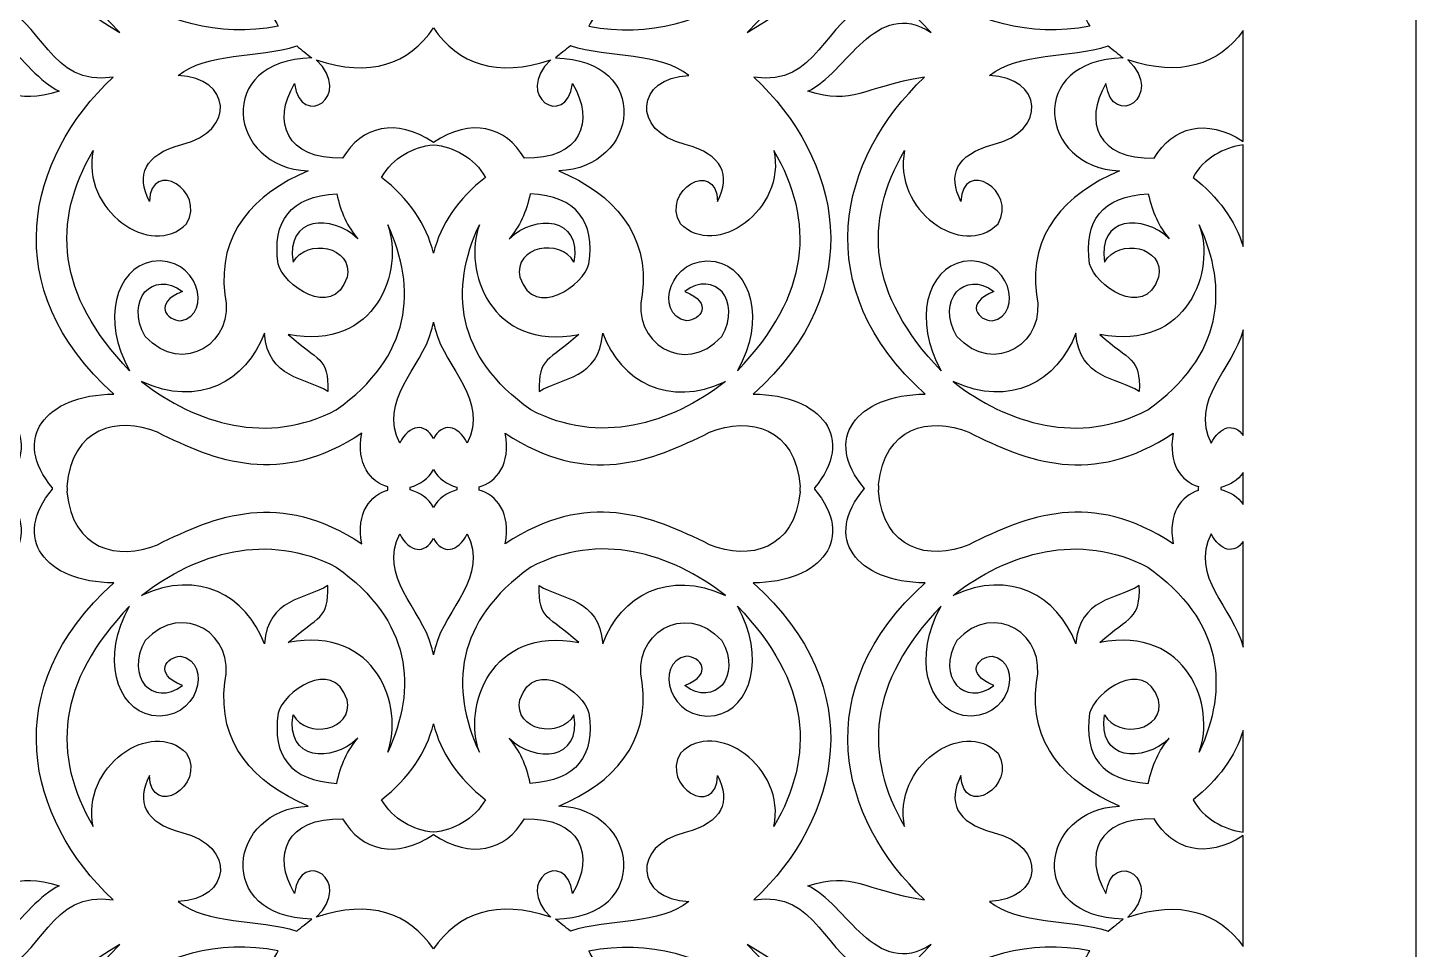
# Model space of a CAD drawing. Header units: millimetres. Extents: x -471 to 529, y -470 to 530.
# Drawn here: x 29.7 to 529.2, y 10.9 to 342.4 of the extents above; entities that cross this region are included whole.
import ezdxf

# ---------------------------------------------------------------- set-up
doc = ezdxf.new("R2010")
doc.units = ezdxf.units.MM
doc.layers.add('Plan 1', color=7, linetype='Continuous')

msp = doc.modelspace()

# ---------------------------------------------------------------- linework, layer by layer
at = {"layer": 'Plan 1', "color": 17}
for points, knots in [([(-470.84, 529.99), (-470.84, 529.99), (529.16, 529.99), (529.16, 529.99), (529.16, 529.99), (529.16, 529.99), (529.16, -470.01), (529.16, -470.01), (529.16, -470.01), (529.16, -470.01), (-470.84, -470.01), (-470.84, -470.01), (-470.84, -470.01), (-470.84, -470.01), (-470.84, 529.99), (-470.84, 529.99)], [0, 0, 0, 0, 0.2, 0.2, 0.2, 0.2, 0.4, 0.4, 0.4, 0.4, 0.6, 0.6, 0.6, 0.6, 1, 1, 1, 1]), ([(25.58, 464.04), (25.58, 464.04), (33.8, 464.04), (33.8, 464.04), (33.8, 464.04), (25.17, 451.89), (50.07, 439.17), (45.3, 458.02), (45.3, 458.02), (50.97, 457.47), (53.57, 452.99), (53.15, 444.59), (53.15, 444.59), (27.33, 416.54), (21.43, 382.25), (62.8, 340.74), (62.8, 340.74), (42.68, 353.67), (32.25, 357.16), (18.35, 350.96), (18.35, 350.96), (35.06, 345.65), (37.53, 321.02), (60.39, 324.65), (60.39, 324.65), (29.23, 295.4), (18.23, 248.51), (60.65, 210.64), (60.65, 210.64), (35.77, 210.4), (23.65, 194.41), (38.65, 176.86), (38.65, 176.86), (38.62, 176.71), (38.62, 176.56), (38.59, 176.41), (38.59, 176.41), (23.68, 158.88), (35.81, 142.93), (60.65, 142.68), (60.65, 142.68), (18.23, 104.82), (29.23, 57.94), (60.39, 28.68), (60.39, 28.68), (37.53, 32.31), (35.06, 7.67), (18.35, 2.37), (18.35, 2.37), (32.25, -3.82), (42.68, -0.34), (62.8, 12.59), (62.8, 12.59), (21.43, -28.92), (27.33, -63.21), (53.15, -91.26), (53.15, -91.26), (53.57, -99.67), (50.97, -104.14), (45.3, -104.69), (45.3, -104.69), (50.66, -83.52), (18.6, -102.17), (38.62, -115.11), (38.62, -115.11), (40.19, -115.8), (41.81, -116.26), (43.45, -116.49), (43.45, -116.49), (43.45, -116.55), (43.45, -116.61), (43.45, -116.67), (43.45, -116.67), (43.45, -116.73), (43.45, -116.79), (43.45, -116.85), (43.45, -116.85), (41.81, -117.08), (40.19, -117.54), (38.62, -118.23), (38.62, -118.23), (18.6, -131.17), (50.66, -149.81), (45.3, -128.65), (45.3, -128.65), (50.97, -129.2), (53.57, -133.67), (53.15, -142.08), (53.15, -142.08), (27.33, -170.12), (21.43, -204.42), (62.8, -245.93), (62.8, -245.93), (42.68, -233), (32.25, -229.52), (18.35, -235.71), (18.35, -235.71), (35.06, -241.01), (37.53, -265.65), (60.39, -262.01), (60.39, -262.01), (29.23, -291.27), (18.23, -338.16), (60.65, -376.02), (60.65, -376.02), (38.53, -376.25), (26.5, -388.91), (34.65, -404.05), (34.65, -404.05), (34.65, -404.05), (24.74, -404.05), (24.74, -404.05), (24.74, -404.05), (32.89, -388.91), (20.86, -376.25), (-1.27, -376.02), (-1.27, -376.02), (41.17, -338.16), (30.15, -291.27), (-1.01, -262.01), (-1.01, -262.01), (21.86, -265.65), (24.32, -272.35), (41.04, -267.05), (41.04, -267.05), (27.15, -260.86), (16.72, -233), (-3.41, -245.93), (-3.41, -245.93), (37.96, -204.42), (32.06, -170.12), (6.25, -142.08), (6.25, -142.08), (5.81, -133.67), (8.43, -129.2), (14.08, -128.65), (14.08, -128.65), (8.74, -149.81), (40.78, -131.17), (20.76, -118.23), (20.76, -118.23), (19.19, -117.53), (17.54, -117.07), (15.88, -116.84), (15.88, -116.84), (15.88, -116.79), (15.89, -116.73), (15.89, -116.68), (15.89, -116.68), (15.89, -116.62), (15.88, -116.56), (15.88, -116.5), (15.88, -116.5), (17.54, -116.27), (19.19, -115.81), (20.76, -115.11), (20.76, -115.11), (40.78, -102.17), (8.74, -83.52), (14.08, -104.69), (14.08, -104.69), (8.43, -104.14), (5.81, -99.67), (6.25, -91.26), (6.25, -91.26), (32.06, -63.21), (37.96, -28.92), (-3.41, 12.59), (-3.41, 12.59), (16.72, -0.34), (27.15, 27.52), (41.04, 33.71), (41.04, 33.71), (24.32, 39.01), (21.86, 32.31), (-1.01, 28.68), (-1.01, 28.68), (30.15, 57.94), (41.17, 104.82), (-1.27, 142.68), (-1.27, 142.68), (23.68, 142.94), (35.79, 159), (20.62, 176.61), (20.62, 176.61), (20.62, 176.61), (20.61, 176.61), (20.61, 176.61), (20.61, 176.61), (20.62, 176.64), (20.62, 176.68), (20.62, 176.72), (20.62, 176.72), (20.62, 176.72), (20.62, 176.72), (20.62, 176.72), (20.62, 176.72), (35.79, 194.33), (23.68, 210.4), (-1.27, 210.64), (-1.27, 210.64), (41.17, 248.51), (30.15, 295.4), (-1.01, 324.65), (-1.01, 324.65), (21.86, 321.02), (24.32, 314.32), (41.04, 319.61), (41.04, 319.61), (27.15, 325.81), (16.72, 353.67), (-3.41, 340.74), (-3.41, 340.74), (37.96, 382.25), (32.06, 416.54), (6.25, 444.59), (6.25, 444.59), (5.81, 452.99), (8.43, 457.47), (14.08, 458.02), (14.08, 458.02), (9.32, 439.17), (34.21, 451.89), (25.58, 464.04)], [0, 0, 0, 0, 0.017544, 0.017544, 0.017544, 0.017544, 0.035088, 0.035088, 0.035088, 0.035088, 0.052632, 0.052632, 0.052632, 0.052632, 0.070175, 0.070175, 0.070175, 0.070175, 0.087719, 0.087719, 0.087719, 0.087719, 0.105263, 0.105263, 0.105263, 0.105263, 0.122807, 0.122807, 0.122807, 0.122807, 0.140351, 0.140351, 0.140351, 0.140351, 0.157895, 0.157895, 0.157895, 0.157895, 0.175439, 0.175439, 0.175439, 0.175439, 0.192982, 0.192982, 0.192982, 0.192982, 0.210526, 0.210526, 0.210526, 0.210526, 0.22807, 0.22807, 0.22807, 0.22807, 0.245614, 0.245614, 0.245614, 0.245614, 0.263158, 0.263158, 0.263158, 0.263158, 0.280702, 0.280702, 0.280702, 0.280702, 0.298246, 0.298246, 0.298246, 0.298246, 0.315789, 0.315789, 0.315789, 0.315789, 0.333333, 0.333333, 0.333333, 0.333333, 0.350877, 0.350877, 0.350877, 0.350877, 0.368421, 0.368421, 0.368421, 0.368421, 0.385965, 0.385965, 0.385965, 0.385965, 0.403509, 0.403509, 0.403509, 0.403509, 0.421053, 0.421053, 0.421053, 0.421053, 0.438596, 0.438596, 0.438596, 0.438596, 0.45614, 0.45614, 0.45614, 0.45614, 0.473684, 0.473684, 0.473684, 0.473684, 0.491228, 0.491228, 0.491228, 0.491228, 0.508772, 0.508772, 0.508772, 0.508772, 0.526316, 0.526316, 0.526316, 0.526316, 0.54386, 0.54386, 0.54386, 0.54386, 0.561404, 0.561404, 0.561404, 0.561404, 0.578947, 0.578947, 0.578947, 0.578947, 0.596491, 0.596491, 0.596491, 0.596491, 0.614035, 0.614035, 0.614035, 0.614035, 0.631579, 0.631579, 0.631579, 0.631579, 0.649123, 0.649123, 0.649123, 0.649123, 0.666667, 0.666667, 0.666667, 0.666667, 0.684211, 0.684211, 0.684211, 0.684211, 0.701754, 0.701754, 0.701754, 0.701754, 0.719298, 0.719298, 0.719298, 0.719298, 0.736842, 0.736842, 0.736842, 0.736842, 0.754386, 0.754386, 0.754386, 0.754386, 0.77193, 0.77193, 0.77193, 0.77193, 0.789474, 0.789474, 0.789474, 0.789474, 0.807018, 0.807018, 0.807018, 0.807018, 0.824561, 0.824561, 0.824561, 0.824561, 0.842105, 0.842105, 0.842105, 0.842105, 0.859649, 0.859649, 0.859649, 0.859649, 0.877193, 0.877193, 0.877193, 0.877193, 0.894737, 0.894737, 0.894737, 0.894737, 0.912281, 0.912281, 0.912281, 0.912281, 0.929825, 0.929825, 0.929825, 0.929825, 0.947368, 0.947368, 0.947368, 0.947368, 0.964912, 0.964912, 0.964912, 0.964912, 1, 1, 1, 1]), ([(317.5, 464.04), (317.5, 464.04), (325.72, 464.04), (325.72, 464.04), (325.72, 464.04), (317.09, 451.89), (341.98, 439.17), (337.22, 458.02), (337.22, 458.02), (342.88, 457.47), (345.49, 452.99), (345.06, 444.59), (345.06, 444.59), (319.23, 416.54), (313.35, 382.25), (354.71, 340.74), (354.71, 340.74), (334.59, 353.67), (324.16, 325.81), (310.27, 319.61), (310.27, 319.61), (326.98, 314.32), (329.44, 321.02), (352.31, 324.65), (352.31, 324.65), (321.15, 295.4), (310.14, 248.51), (352.57, 210.64), (352.57, 210.64), (327.62, 210.4), (315.51, 194.33), (330.68, 176.72), (330.68, 176.72), (330.68, 176.72), (330.69, 176.72), (330.69, 176.72), (330.69, 176.72), (330.69, 176.68), (330.69, 176.64), (330.7, 176.61), (330.7, 176.61), (330.7, 176.61), (330.68, 176.61), (330.68, 176.61), (330.68, 176.61), (315.51, 159), (327.62, 142.94), (352.57, 142.68), (352.57, 142.68), (310.14, 104.82), (321.15, 57.94), (352.31, 28.68), (352.31, 28.68), (329.44, 32.31), (326.98, 39.01), (310.27, 33.71), (310.27, 33.71), (324.16, 27.52), (334.59, -0.34), (354.71, 12.59), (354.71, 12.59), (313.35, -28.92), (319.23, -63.21), (345.06, -91.26), (345.06, -91.26), (345.49, -99.67), (342.88, -104.14), (337.22, -104.69), (337.22, -104.69), (342.56, -83.52), (310.52, -102.17), (330.54, -115.11), (330.54, -115.11), (332.12, -115.81), (333.76, -116.27), (335.42, -116.5), (335.42, -116.5), (335.42, -116.56), (335.42, -116.62), (335.42, -116.68), (335.42, -116.68), (335.42, -116.73), (335.42, -116.79), (335.42, -116.84), (335.42, -116.84), (333.76, -117.07), (332.12, -117.53), (330.54, -118.23), (330.54, -118.23), (310.52, -131.17), (342.56, -149.81), (337.22, -128.65), (337.22, -128.65), (342.88, -129.2), (345.49, -133.67), (345.06, -142.08), (345.06, -142.08), (319.23, -170.12), (313.35, -204.42), (354.71, -245.93), (354.71, -245.93), (334.59, -233), (324.16, -260.86), (310.27, -267.05), (310.27, -267.05), (326.98, -272.35), (329.44, -265.65), (352.31, -262.01), (352.31, -262.01), (321.15, -291.27), (310.14, -338.16), (352.57, -376.02), (352.57, -376.02), (330.44, -376.25), (318.41, -388.91), (326.56, -404.05), (326.56, -404.05), (326.56, -404.05), (316.65, -404.05), (316.65, -404.05), (316.65, -404.05), (324.8, -388.91), (312.77, -376.25), (290.65, -376.02), (290.65, -376.02), (333.08, -338.16), (322.07, -291.27), (290.91, -262.01), (290.91, -262.01), (313.78, -265.65), (316.24, -241.01), (332.95, -235.71), (332.95, -235.71), (319.06, -229.52), (308.63, -233), (288.5, -245.93), (288.5, -245.93), (329.87, -204.42), (323.98, -170.12), (298.16, -142.08), (298.16, -142.08), (297.72, -133.67), (300.33, -129.2), (305.99, -128.65), (305.99, -128.65), (300.65, -149.81), (332.7, -131.17), (312.68, -118.23), (312.68, -118.23), (311.12, -117.54), (309.49, -117.08), (307.85, -116.85), (307.85, -116.85), (307.85, -116.79), (307.85, -116.73), (307.85, -116.67), (307.85, -116.67), (307.85, -116.61), (307.85, -116.55), (307.85, -116.49), (307.85, -116.49), (309.49, -116.26), (311.12, -115.8), (312.68, -115.11), (312.68, -115.11), (332.7, -102.17), (300.65, -83.52), (305.99, -104.69), (305.99, -104.69), (300.33, -104.14), (297.72, -99.67), (298.16, -91.26), (298.16, -91.26), (323.98, -63.21), (329.87, -28.92), (288.5, 12.59), (288.5, 12.59), (308.63, -0.34), (319.06, -3.82), (332.95, 2.37), (332.95, 2.37), (316.24, 7.67), (313.78, 32.31), (290.91, 28.68), (290.91, 28.68), (322.07, 57.94), (333.08, 104.82), (290.65, 142.68), (290.65, 142.68), (315.5, 142.93), (327.62, 158.88), (312.7, 176.41), (312.7, 176.41), (312.7, 176.56), (312.68, 176.71), (312.65, 176.86), (312.65, 176.86), (327.64, 194.41), (315.53, 210.4), (290.65, 210.64), (290.65, 210.64), (333.08, 248.51), (322.07, 295.4), (290.91, 324.65), (290.91, 324.65), (313.78, 321.02), (316.24, 345.65), (332.95, 350.96), (332.95, 350.96), (319.06, 357.16), (308.63, 353.67), (288.5, 340.74), (288.5, 340.74), (329.87, 382.25), (323.98, 416.54), (298.16, 444.59), (298.16, 444.59), (297.72, 452.99), (300.33, 457.47), (305.99, 458.02), (305.99, 458.02), (301.24, 439.17), (326.13, 451.89), (317.5, 464.04)], [0, 0, 0, 0, 0.017544, 0.017544, 0.017544, 0.017544, 0.035088, 0.035088, 0.035088, 0.035088, 0.052632, 0.052632, 0.052632, 0.052632, 0.070175, 0.070175, 0.070175, 0.070175, 0.087719, 0.087719, 0.087719, 0.087719, 0.105263, 0.105263, 0.105263, 0.105263, 0.122807, 0.122807, 0.122807, 0.122807, 0.140351, 0.140351, 0.140351, 0.140351, 0.157895, 0.157895, 0.157895, 0.157895, 0.175439, 0.175439, 0.175439, 0.175439, 0.192982, 0.192982, 0.192982, 0.192982, 0.210526, 0.210526, 0.210526, 0.210526, 0.22807, 0.22807, 0.22807, 0.22807, 0.245614, 0.245614, 0.245614, 0.245614, 0.263158, 0.263158, 0.263158, 0.263158, 0.280702, 0.280702, 0.280702, 0.280702, 0.298246, 0.298246, 0.298246, 0.298246, 0.315789, 0.315789, 0.315789, 0.315789, 0.333333, 0.333333, 0.333333, 0.333333, 0.350877, 0.350877, 0.350877, 0.350877, 0.368421, 0.368421, 0.368421, 0.368421, 0.385965, 0.385965, 0.385965, 0.385965, 0.403509, 0.403509, 0.403509, 0.403509, 0.421053, 0.421053, 0.421053, 0.421053, 0.438596, 0.438596, 0.438596, 0.438596, 0.45614, 0.45614, 0.45614, 0.45614, 0.473684, 0.473684, 0.473684, 0.473684, 0.491228, 0.491228, 0.491228, 0.491228, 0.508772, 0.508772, 0.508772, 0.508772, 0.526316, 0.526316, 0.526316, 0.526316, 0.54386, 0.54386, 0.54386, 0.54386, 0.561404, 0.561404, 0.561404, 0.561404, 0.578947, 0.578947, 0.578947, 0.578947, 0.596491, 0.596491, 0.596491, 0.596491, 0.614035, 0.614035, 0.614035, 0.614035, 0.631579, 0.631579, 0.631579, 0.631579, 0.649123, 0.649123, 0.649123, 0.649123, 0.666667, 0.666667, 0.666667, 0.666667, 0.684211, 0.684211, 0.684211, 0.684211, 0.701754, 0.701754, 0.701754, 0.701754, 0.719298, 0.719298, 0.719298, 0.719298, 0.736842, 0.736842, 0.736842, 0.736842, 0.754386, 0.754386, 0.754386, 0.754386, 0.77193, 0.77193, 0.77193, 0.77193, 0.789474, 0.789474, 0.789474, 0.789474, 0.807018, 0.807018, 0.807018, 0.807018, 0.824561, 0.824561, 0.824561, 0.824561, 0.842105, 0.842105, 0.842105, 0.842105, 0.859649, 0.859649, 0.859649, 0.859649, 0.877193, 0.877193, 0.877193, 0.877193, 0.894737, 0.894737, 0.894737, 0.894737, 0.912281, 0.912281, 0.912281, 0.912281, 0.929825, 0.929825, 0.929825, 0.929825, 0.947368, 0.947368, 0.947368, 0.947368, 0.964912, 0.964912, 0.964912, 0.964912, 1, 1, 1, 1]), ([(119.78, 343.01), (117.54, 347.48), (106.87, 362.38), (110.67, 372.42), (110.67, 372.42), (100.53, 369.44), (98.57, 350.28), (92.13, 350.57), (92.13, 350.57), (88.25, 369.14), (93.03, 368.6), (96.03, 374.45), (96.03, 374.45), (50.2, 366.6), (45.61, 418.92), (69.43, 421.9), (69.43, 421.9), (88.24, 423.64), (91.82, 415.21), (88.31, 405.34), (88.31, 405.34), (84.02, 395.79), (66.19, 405.03), (81.5, 413.62), (81.5, 413.62), (69.67, 419.08), (60.76, 408.24), (65.91, 397.44), (65.91, 397.44), (83.6, 369.29), (117.62, 401.54), (99.21, 423.83), (99.21, 423.83), (78.8, 441.57), (51.32, 436.51), (43.89, 405.72), (43.89, 405.72), (37.99, 366.94), (76.38, 334.72), (119.78, 343.01)], [0, 0, 0, 0, 0.090909, 0.090909, 0.090909, 0.090909, 0.181818, 0.181818, 0.181818, 0.181818, 0.272727, 0.272727, 0.272727, 0.272727, 0.363636, 0.363636, 0.363636, 0.363636, 0.454545, 0.454545, 0.454545, 0.454545, 0.545455, 0.545455, 0.545455, 0.545455, 0.636364, 0.636364, 0.636364, 0.636364, 0.727273, 0.727273, 0.727273, 0.727273, 0.818182, 0.818182, 0.818182, 0.818182, 1, 1, 1, 1]), ([(231.53, 343.01), (233.76, 347.48), (244.43, 362.38), (240.63, 372.42), (240.63, 372.42), (250.78, 369.44), (252.73, 350.28), (259.17, 350.57), (259.17, 350.57), (263.05, 369.14), (258.27, 368.6), (255.27, 374.45), (255.27, 374.45), (301.1, 366.6), (305.69, 418.92), (281.86, 421.9), (281.86, 421.9), (263.07, 423.64), (259.48, 415.21), (262.99, 405.34), (262.99, 405.34), (267.28, 395.79), (285.12, 405.03), (269.8, 413.62), (269.8, 413.62), (281.63, 419.08), (290.54, 408.24), (285.4, 397.44), (285.4, 397.44), (267.71, 369.29), (233.68, 401.54), (252.09, 423.83), (252.09, 423.83), (272.5, 441.57), (299.98, 436.51), (307.41, 405.72), (307.41, 405.72), (313.31, 366.94), (274.92, 334.72), (231.53, 343.01)], [0, 0, 0, 0, 0.090909, 0.090909, 0.090909, 0.090909, 0.181818, 0.181818, 0.181818, 0.181818, 0.272727, 0.272727, 0.272727, 0.272727, 0.363636, 0.363636, 0.363636, 0.363636, 0.454545, 0.454545, 0.454545, 0.454545, 0.545455, 0.545455, 0.545455, 0.545455, 0.636364, 0.636364, 0.636364, 0.636364, 0.727273, 0.727273, 0.727273, 0.727273, 0.818182, 0.818182, 0.818182, 0.818182, 1, 1, 1, 1]), ([(411.69, 343.01), (409.45, 347.48), (398.79, 362.38), (402.59, 372.42), (402.59, 372.42), (392.44, 369.44), (390.49, 350.28), (384.04, 350.57), (384.04, 350.57), (380.16, 369.14), (384.94, 368.6), (387.94, 374.45), (387.94, 374.45), (342.12, 366.6), (337.53, 418.92), (361.35, 421.9), (361.35, 421.9), (380.15, 423.64), (383.74, 415.21), (380.23, 405.34), (380.23, 405.34), (375.93, 395.79), (358.1, 405.03), (373.41, 413.62), (373.41, 413.62), (361.59, 419.08), (352.68, 408.24), (357.81, 397.44), (357.81, 397.44), (375.51, 369.29), (409.53, 401.54), (391.12, 423.83), (391.12, 423.83), (370.72, 441.57), (343.24, 436.51), (335.8, 405.72), (335.8, 405.72), (329.9, 366.94), (368.3, 334.72), (411.69, 343.01)], [0, 0, 0, 0, 0.090909, 0.090909, 0.090909, 0.090909, 0.181818, 0.181818, 0.181818, 0.181818, 0.272727, 0.272727, 0.272727, 0.272727, 0.363636, 0.363636, 0.363636, 0.363636, 0.454545, 0.454545, 0.454545, 0.454545, 0.545455, 0.545455, 0.545455, 0.545455, 0.636364, 0.636364, 0.636364, 0.636364, 0.727273, 0.727273, 0.727273, 0.727273, 0.818182, 0.818182, 0.818182, 0.818182, 1, 1, 1, 1]), ([(175.65, 301.15), (189.36, 310.22), (201.34, 307.07), (208.34, 295.51), (208.34, 295.51), (228.7, 295.07), (233.82, 308.62), (225.66, 322.38), (225.66, 322.38), (223.37, 305.6), (204.1, 317.86), (217.82, 330.89), (217.82, 330.89), (198.45, 324.38), (184.56, 329.37), (175.65, 342.36), (175.65, 342.36), (166.74, 329.37), (152.86, 324.38), (133.48, 330.89), (133.48, 330.89), (147.2, 317.86), (127.94, 305.6), (125.64, 322.38), (125.64, 322.38), (117.48, 308.62), (122.61, 295.07), (142.95, 295.51), (142.95, 295.51), (149.96, 307.07), (161.95, 310.22), (175.65, 301.15)], [0, 0, 0, 0, 0.111111, 0.111111, 0.111111, 0.111111, 0.222222, 0.222222, 0.222222, 0.222222, 0.333333, 0.333333, 0.333333, 0.333333, 0.444444, 0.444444, 0.444444, 0.444444, 0.555556, 0.555556, 0.555556, 0.555556, 0.666667, 0.666667, 0.666667, 0.666667, 0.777778, 0.777778, 0.777778, 0.777778, 1, 1, 1, 1]), ([(466.92, 341.44), (466.92, 341.44), (466.92, 301.57), (466.92, 301.57), (466.92, 301.57), (453.48, 310.12), (441.76, 306.89), (434.87, 295.51), (434.87, 295.51), (414.51, 295.07), (409.39, 308.62), (417.56, 322.38), (417.56, 322.38), (419.85, 305.6), (439.11, 317.86), (425.39, 330.89), (425.39, 330.89), (444.31, 324.53), (457.99, 329.13), (466.92, 341.44)], [0, 0, 0, 0, 0.166667, 0.166667, 0.166667, 0.166667, 0.333333, 0.333333, 0.333333, 0.333333, 0.5, 0.5, 0.5, 0.5, 0.666667, 0.666667, 0.666667, 0.666667, 1, 1, 1, 1]), ([(130.52, 290.97), (101.65, 292.05), (96.68, 330.93), (131.82, 331.58), (131.82, 331.58), (130.03, 333.01), (128.23, 334.46), (126.43, 335.89), (126.43, 335.89), (112.64, 331.5), (93.91, 333.59), (83.79, 325.31), (83.79, 325.31), (102.79, 324.58), (104.83, 305.21), (85.1, 300.47), (85.1, 300.47), (71.45, 296.69), (68.71, 289.48), (73.46, 279.94), (73.46, 279.94), (74.03, 295.64), (93.99, 283.9), (86.8, 271.94), (86.8, 271.94), (74.16, 258.88), (48.62, 277.09), (53.22, 298.31), (53.22, 298.31), (38.21, 272.67), (40, 246.37), (66.34, 219.02), (66.34, 219.02), (56.06, 237.18), (61.35, 255.79), (74.31, 258.33), (74.31, 258.33), (90.91, 260.8), (96.55, 239.38), (84.65, 236.94), (84.65, 236.94), (79.68, 237.23), (74.63, 243.28), (85.3, 247.53), (85.3, 247.53), (74.78, 255.53), (64.43, 244.52), (71.95, 231.33), (71.95, 231.33), (85.62, 216.72), (104.58, 229.45), (100.59, 246.45), (100.59, 246.45), (97.86, 268.2), (110.87, 282.6), (130.52, 290.97)], [0, 0, 0, 0, 0.066667, 0.066667, 0.066667, 0.066667, 0.133333, 0.133333, 0.133333, 0.133333, 0.2, 0.2, 0.2, 0.2, 0.266667, 0.266667, 0.266667, 0.266667, 0.333333, 0.333333, 0.333333, 0.333333, 0.4, 0.4, 0.4, 0.4, 0.466667, 0.466667, 0.466667, 0.466667, 0.533333, 0.533333, 0.533333, 0.533333, 0.6, 0.6, 0.6, 0.6, 0.666667, 0.666667, 0.666667, 0.666667, 0.733333, 0.733333, 0.733333, 0.733333, 0.8, 0.8, 0.8, 0.8, 0.866667, 0.866667, 0.866667, 0.866667, 1, 1, 1, 1]), ([(220.78, 290.97), (249.65, 292.05), (254.62, 330.93), (219.49, 331.58), (219.49, 331.58), (221.28, 333.01), (223.07, 334.46), (224.87, 335.89), (224.87, 335.89), (238.66, 331.5), (257.39, 333.59), (267.51, 325.31), (267.51, 325.31), (248.51, 324.58), (246.47, 305.21), (266.21, 300.47), (266.21, 300.47), (279.85, 296.69), (282.59, 289.48), (277.84, 279.94), (277.84, 279.94), (277.27, 295.64), (257.32, 283.9), (264.5, 271.94), (264.5, 271.94), (277.14, 258.88), (302.68, 277.09), (298.09, 298.31), (298.09, 298.31), (313.09, 272.67), (311.3, 246.37), (284.96, 219.02), (284.96, 219.02), (295.25, 237.18), (289.95, 255.79), (276.99, 258.33), (276.99, 258.33), (260.39, 260.8), (254.75, 239.38), (266.65, 236.94), (266.65, 236.94), (271.63, 237.23), (276.67, 243.28), (266, 247.53), (266, 247.53), (276.52, 255.53), (286.86, 244.52), (279.35, 231.33), (279.35, 231.33), (265.69, 216.72), (246.72, 229.45), (250.72, 246.45), (250.72, 246.45), (253.44, 268.2), (240.44, 282.6), (220.78, 290.97)], [0, 0, 0, 0, 0.066667, 0.066667, 0.066667, 0.066667, 0.133333, 0.133333, 0.133333, 0.133333, 0.2, 0.2, 0.2, 0.2, 0.266667, 0.266667, 0.266667, 0.266667, 0.333333, 0.333333, 0.333333, 0.333333, 0.4, 0.4, 0.4, 0.4, 0.466667, 0.466667, 0.466667, 0.466667, 0.533333, 0.533333, 0.533333, 0.533333, 0.6, 0.6, 0.6, 0.6, 0.666667, 0.666667, 0.666667, 0.666667, 0.733333, 0.733333, 0.733333, 0.733333, 0.8, 0.8, 0.8, 0.8, 0.866667, 0.866667, 0.866667, 0.866667, 1, 1, 1, 1]), ([(422.43, 290.97), (393.57, 292.05), (388.59, 330.93), (423.73, 331.58), (423.73, 331.58), (421.94, 333.01), (420.14, 334.46), (418.34, 335.89), (418.34, 335.89), (404.56, 331.5), (385.82, 333.59), (375.7, 325.31), (375.7, 325.31), (394.7, 324.58), (396.75, 305.21), (377, 300.47), (377, 300.47), (363.36, 296.69), (360.63, 289.48), (365.37, 279.94), (365.37, 279.94), (365.95, 295.64), (385.9, 283.9), (378.72, 271.94), (378.72, 271.94), (366.08, 258.88), (340.54, 277.09), (345.13, 298.31), (345.13, 298.31), (330.12, 272.67), (331.91, 246.37), (358.26, 219.02), (358.26, 219.02), (347.97, 237.18), (353.27, 255.79), (366.23, 258.33), (366.23, 258.33), (382.83, 260.8), (388.46, 239.38), (376.57, 236.94), (376.57, 236.94), (371.59, 237.23), (366.54, 243.28), (377.21, 247.53), (377.21, 247.53), (366.69, 255.53), (356.35, 244.52), (363.87, 231.33), (363.87, 231.33), (377.53, 216.72), (396.5, 229.45), (392.5, 246.45), (392.5, 246.45), (389.78, 268.2), (402.77, 282.6), (422.43, 290.97)], [0, 0, 0, 0, 0.066667, 0.066667, 0.066667, 0.066667, 0.133333, 0.133333, 0.133333, 0.133333, 0.2, 0.2, 0.2, 0.2, 0.266667, 0.266667, 0.266667, 0.266667, 0.333333, 0.333333, 0.333333, 0.333333, 0.4, 0.4, 0.4, 0.4, 0.466667, 0.466667, 0.466667, 0.466667, 0.533333, 0.533333, 0.533333, 0.533333, 0.6, 0.6, 0.6, 0.6, 0.666667, 0.666667, 0.666667, 0.666667, 0.733333, 0.733333, 0.733333, 0.733333, 0.8, 0.8, 0.8, 0.8, 0.866667, 0.866667, 0.866667, 0.866667, 1, 1, 1, 1]), ([(175.65, 261.37), (178.26, 271.8), (184.48, 280.88), (194.31, 288.62), (194.31, 288.62), (190.47, 295.69), (182.86, 299.6), (175.65, 300.33), (175.65, 300.33), (168.44, 299.6), (160.83, 295.69), (156.99, 288.62), (156.99, 288.62), (166.82, 280.88), (173.03, 271.8), (175.65, 261.37)], [0, 0, 0, 0, 0.2, 0.2, 0.2, 0.2, 0.4, 0.4, 0.4, 0.4, 0.6, 0.6, 0.6, 0.6, 1, 1, 1, 1]), ([(466.92, 300.26), (466.92, 300.26), (466.92, 263.69), (466.92, 263.69), (466.92, 263.69), (464, 273.15), (458, 281.46), (448.91, 288.62), (448.91, 288.62), (452.63, 295.48), (459.91, 299.36), (466.92, 300.26)], [0, 0, 0, 0, 0.25, 0.25, 0.25, 0.25, 0.5, 0.5, 0.5, 0.5, 1, 1, 1, 1]), ([(148.4, 266.55), (144.73, 270.79), (142.22, 276.19), (140.86, 282.74), (140.86, 282.74), (124.09, 281.72), (117.57, 272.91), (119.76, 257.46), (119.76, 257.46), (121.51, 250.18), (139.14, 236.92), (144.58, 252.65), (144.58, 252.65), (146.88, 263.91), (130.03, 266.85), (125.14, 258.12), (125.14, 258.12), (122.44, 274.43), (138.89, 275.59), (148.4, 266.55)], [0, 0, 0, 0, 0.166667, 0.166667, 0.166667, 0.166667, 0.333333, 0.333333, 0.333333, 0.333333, 0.5, 0.5, 0.5, 0.5, 0.666667, 0.666667, 0.666667, 0.666667, 1, 1, 1, 1]), ([(202.9, 266.55), (206.56, 270.79), (209.08, 276.19), (210.44, 282.74), (210.44, 282.74), (227.2, 281.72), (233.73, 272.91), (231.55, 257.46), (231.55, 257.46), (229.79, 250.18), (212.16, 236.92), (206.72, 252.65), (206.72, 252.65), (204.42, 263.91), (221.27, 266.85), (226.16, 258.12), (226.16, 258.12), (228.86, 274.43), (212.42, 275.59), (202.9, 266.55)], [0, 0, 0, 0, 0.166667, 0.166667, 0.166667, 0.166667, 0.333333, 0.333333, 0.333333, 0.333333, 0.5, 0.5, 0.5, 0.5, 0.666667, 0.666667, 0.666667, 0.666667, 1, 1, 1, 1]), ([(440.31, 266.55), (436.65, 270.79), (434.14, 276.19), (432.77, 282.74), (432.77, 282.74), (416.01, 281.72), (409.48, 272.91), (411.67, 257.46), (411.67, 257.46), (413.42, 250.18), (431.06, 236.92), (436.49, 252.65), (436.49, 252.65), (438.79, 263.91), (421.95, 266.85), (417.05, 258.12), (417.05, 258.12), (414.36, 274.43), (430.8, 275.59), (440.31, 266.55)], [0, 0, 0, 0, 0.166667, 0.166667, 0.166667, 0.166667, 0.333333, 0.333333, 0.333333, 0.333333, 0.5, 0.5, 0.5, 0.5, 0.666667, 0.666667, 0.666667, 0.666667, 1, 1, 1, 1]), ([(137.62, 211.58), (138.05, 223.87), (134.16, 222.42), (123.42, 232.1), (123.42, 232.1), (155.21, 225.93), (165.18, 255.34), (159.17, 271.52), (159.17, 271.52), (169.9, 248.54), (167.89, 224.26), (140.65, 204.97), (140.65, 204.97), (116, 192.02), (90.34, 199.82), (70.66, 215.12), (70.66, 215.12), (91.22, 205.63), (108.13, 215.2), (114.8, 232.52), (114.8, 232.52), (116.17, 215.98), (129.48, 216.73), (137.62, 211.58)], [0, 0, 0, 0, 0.142857, 0.142857, 0.142857, 0.142857, 0.285714, 0.285714, 0.285714, 0.285714, 0.428571, 0.428571, 0.428571, 0.428571, 0.571429, 0.571429, 0.571429, 0.571429, 0.714286, 0.714286, 0.714286, 0.714286, 1, 1, 1, 1]), ([(213.68, 211.58), (213.24, 223.87), (217.13, 222.42), (227.88, 232.1), (227.88, 232.1), (196.1, 225.93), (186.12, 255.34), (192.14, 271.52), (192.14, 271.52), (181.39, 248.54), (183.42, 224.26), (210.65, 204.97), (210.65, 204.97), (235.3, 192.02), (260.95, 199.82), (280.65, 215.12), (280.65, 215.12), (260.08, 205.63), (243.18, 215.2), (236.5, 232.52), (236.5, 232.52), (235.14, 215.98), (221.82, 216.73), (213.68, 211.58)], [0, 0, 0, 0, 0.142857, 0.142857, 0.142857, 0.142857, 0.285714, 0.285714, 0.285714, 0.285714, 0.428571, 0.428571, 0.428571, 0.428571, 0.571429, 0.571429, 0.571429, 0.571429, 0.714286, 0.714286, 0.714286, 0.714286, 1, 1, 1, 1]), ([(429.54, 211.58), (429.97, 223.87), (426.08, 222.42), (415.34, 232.1), (415.34, 232.1), (447.12, 225.93), (457.1, 255.34), (451.08, 271.52), (451.08, 271.52), (461.82, 248.54), (459.8, 224.26), (432.56, 204.97), (432.56, 204.97), (407.91, 192.02), (382.26, 199.82), (362.57, 215.12), (362.57, 215.12), (383.14, 205.63), (400.04, 215.2), (406.71, 232.52), (406.71, 232.52), (408.08, 215.98), (421.39, 216.73), (429.54, 211.58)], [0, 0, 0, 0, 0.142857, 0.142857, 0.142857, 0.142857, 0.285714, 0.285714, 0.285714, 0.285714, 0.428571, 0.428571, 0.428571, 0.428571, 0.571429, 0.571429, 0.571429, 0.571429, 0.714286, 0.714286, 0.714286, 0.714286, 1, 1, 1, 1]), ([(175.65, 194.6), (178.66, 200.48), (184.43, 199.75), (187.78, 192.95), (187.78, 192.95), (195.68, 208.25), (180.02, 219.8), (176.34, 233.58), (176.34, 233.58), (176.09, 234.58), (175.86, 235.57), (175.65, 236.55), (175.65, 236.55), (175.44, 235.57), (175.22, 234.58), (174.96, 233.58), (174.96, 233.58), (171.28, 219.8), (155.62, 208.25), (163.52, 192.95), (163.52, 192.95), (166.87, 199.75), (172.65, 200.48), (175.65, 194.6)], [0, 0, 0, 0, 0.142857, 0.142857, 0.142857, 0.142857, 0.285714, 0.285714, 0.285714, 0.285714, 0.428571, 0.428571, 0.428571, 0.428571, 0.571429, 0.571429, 0.571429, 0.571429, 0.714286, 0.714286, 0.714286, 0.714286, 1, 1, 1, 1]), ([(466.92, 233.75), (466.92, 233.75), (466.92, 195.7), (466.92, 195.7), (466.92, 195.7), (463.79, 200.35), (458.56, 199.29), (455.44, 192.95), (455.44, 192.95), (447.53, 208.25), (463.19, 219.8), (466.88, 233.58), (466.88, 233.58), (466.89, 233.64), (466.9, 233.7), (466.92, 233.75)], [0, 0, 0, 0, 0.2, 0.2, 0.2, 0.2, 0.4, 0.4, 0.4, 0.4, 0.6, 0.6, 0.6, 0.6, 1, 1, 1, 1]), ([(43.73, 177.33), (45.52, 198.63), (61.8, 202.76), (76.33, 196.89), (76.33, 196.89), (97.51, 186.4), (120.26, 177.02), (149.81, 196.55), (149.81, 196.55), (147.79, 185.28), (152.92, 179.05), (159.27, 177.23), (159.27, 177.23), (159.24, 176.95), (159.23, 176.67), (159.23, 176.38), (159.23, 176.38), (159.23, 176.29), (159.23, 176.19), (159.24, 176.09), (159.24, 176.09), (152.9, 174.25), (147.8, 168.02), (149.81, 156.77), (149.81, 156.77), (120.26, 176.31), (97.51, 166.92), (76.33, 156.45), (76.33, 156.45), (61.93, 150.62), (45.8, 154.62), (43.79, 175.43), (43.79, 175.43), (43.88, 175.71), (43.92, 176), (43.92, 176.31), (43.92, 176.31), (43.92, 176.67), (43.85, 177.01), (43.73, 177.33)], [0, 0, 0, 0, 0.090909, 0.090909, 0.090909, 0.090909, 0.181818, 0.181818, 0.181818, 0.181818, 0.272727, 0.272727, 0.272727, 0.272727, 0.363636, 0.363636, 0.363636, 0.363636, 0.454545, 0.454545, 0.454545, 0.454545, 0.545455, 0.545455, 0.545455, 0.545455, 0.636364, 0.636364, 0.636364, 0.636364, 0.727273, 0.727273, 0.727273, 0.727273, 0.818182, 0.818182, 0.818182, 0.818182, 1, 1, 1, 1]), ([(307.57, 177.33), (305.79, 198.63), (289.5, 202.76), (274.97, 196.89), (274.97, 196.89), (253.79, 186.4), (231.04, 177.02), (201.48, 196.55), (201.48, 196.55), (203.51, 185.28), (198.38, 179.05), (192.03, 177.23), (192.03, 177.23), (192.06, 176.95), (192.07, 176.67), (192.07, 176.38), (192.07, 176.38), (192.07, 176.29), (192.07, 176.19), (192.07, 176.09), (192.07, 176.09), (198.4, 174.25), (203.5, 168.02), (201.48, 156.77), (201.48, 156.77), (231.04, 176.31), (253.79, 166.92), (274.97, 156.45), (274.97, 156.45), (289.37, 150.62), (305.5, 154.62), (307.52, 175.43), (307.52, 175.43), (307.43, 175.71), (307.38, 176), (307.38, 176.31), (307.38, 176.31), (307.38, 176.67), (307.45, 177.01), (307.57, 177.33)], [0, 0, 0, 0, 0.090909, 0.090909, 0.090909, 0.090909, 0.181818, 0.181818, 0.181818, 0.181818, 0.272727, 0.272727, 0.272727, 0.272727, 0.363636, 0.363636, 0.363636, 0.363636, 0.454545, 0.454545, 0.454545, 0.454545, 0.545455, 0.545455, 0.545455, 0.545455, 0.636364, 0.636364, 0.636364, 0.636364, 0.727273, 0.727273, 0.727273, 0.727273, 0.818182, 0.818182, 0.818182, 0.818182, 1, 1, 1, 1]), ([(450.77, 175.97), (450.76, 176.11), (450.76, 176.25), (450.76, 176.38), (450.76, 176.38), (450.76, 176.71), (450.78, 177.03), (450.82, 177.34), (450.82, 177.34), (444.64, 179.29), (439.75, 185.5), (441.73, 196.55), (441.73, 196.55), (412.18, 177.02), (389.42, 186.4), (368.25, 196.89), (368.25, 196.89), (353.89, 202.69), (337.82, 198.73), (335.72, 178.08), (335.72, 178.08), (335.83, 177.73), (335.89, 177.35), (335.89, 176.95), (335.89, 176.95), (335.89, 176.5), (335.81, 176.08), (335.67, 175.69), (335.67, 175.69), (337.58, 154.65), (353.79, 150.59), (368.25, 156.45), (368.25, 156.45), (389.42, 166.92), (412.18, 176.31), (441.73, 156.77), (441.73, 156.77), (439.75, 167.79), (444.61, 174), (450.77, 175.97)], [0, 0, 0, 0, 0.090909, 0.090909, 0.090909, 0.090909, 0.181818, 0.181818, 0.181818, 0.181818, 0.272727, 0.272727, 0.272727, 0.272727, 0.363636, 0.363636, 0.363636, 0.363636, 0.454545, 0.454545, 0.454545, 0.454545, 0.545455, 0.545455, 0.545455, 0.545455, 0.636364, 0.636364, 0.636364, 0.636364, 0.727273, 0.727273, 0.727273, 0.727273, 0.818182, 0.818182, 0.818182, 0.818182, 1, 1, 1, 1]), ([(175.65, 169.84), (177.44, 173.1), (180.54, 175.24), (184, 176.16), (184, 176.16), (184, 176.23), (183.99, 176.31), (183.99, 176.38), (183.99, 176.38), (183.99, 176.65), (184.01, 176.91), (184.03, 177.16), (184.03, 177.16), (180.56, 178.07), (177.45, 180.22), (175.65, 183.5), (175.65, 183.5), (173.85, 180.22), (170.74, 178.07), (167.27, 177.16), (167.27, 177.16), (167.3, 176.91), (167.31, 176.65), (167.31, 176.38), (167.31, 176.38), (167.31, 176.31), (167.31, 176.23), (167.3, 176.16), (167.3, 176.16), (170.76, 175.24), (173.86, 173.1), (175.65, 169.84)], [0, 0, 0, 0, 0.111111, 0.111111, 0.111111, 0.111111, 0.222222, 0.222222, 0.222222, 0.222222, 0.333333, 0.333333, 0.333333, 0.333333, 0.444444, 0.444444, 0.444444, 0.444444, 0.555556, 0.555556, 0.555556, 0.555556, 0.666667, 0.666667, 0.666667, 0.666667, 0.777778, 0.777778, 0.777778, 0.777778, 1, 1, 1, 1]), ([(466.92, 182.44), (466.92, 182.44), (466.92, 170.89), (466.92, 170.89), (466.92, 170.89), (465, 173.67), (462.06, 175.49), (458.84, 176.26), (458.84, 176.26), (458.84, 176.3), (458.84, 176.34), (458.84, 176.38), (458.84, 176.38), (458.84, 176.62), (458.83, 176.84), (458.81, 177.07), (458.81, 177.07), (462.04, 177.83), (465, 179.65), (466.92, 182.44)], [0, 0, 0, 0, 0.166667, 0.166667, 0.166667, 0.166667, 0.333333, 0.333333, 0.333333, 0.333333, 0.5, 0.5, 0.5, 0.5, 0.666667, 0.666667, 0.666667, 0.666667, 1, 1, 1, 1]), ([(137.62, 141.75), (138.05, 129.46), (134.16, 130.91), (123.42, 121.22), (123.42, 121.22), (155.21, 127.4), (165.18, 97.99), (159.17, 81.82), (159.17, 81.82), (169.9, 104.78), (167.89, 129.07), (140.65, 148.36), (140.65, 148.36), (116, 161.31), (90.34, 153.51), (70.66, 138.21), (70.66, 138.21), (91.22, 147.7), (108.13, 138.14), (114.8, 120.81), (114.8, 120.81), (116.17, 137.35), (129.48, 136.6), (137.62, 141.75)], [0, 0, 0, 0, 0.142857, 0.142857, 0.142857, 0.142857, 0.285714, 0.285714, 0.285714, 0.285714, 0.428571, 0.428571, 0.428571, 0.428571, 0.571429, 0.571429, 0.571429, 0.571429, 0.714286, 0.714286, 0.714286, 0.714286, 1, 1, 1, 1]), ([(175.65, 116.78), (175.86, 117.76), (176.09, 118.75), (176.34, 119.75), (176.34, 119.75), (180.02, 133.54), (195.68, 145.08), (187.78, 160.38), (187.78, 160.38), (184.43, 153.58), (178.66, 152.86), (175.65, 158.73), (175.65, 158.73), (172.65, 152.86), (166.87, 153.58), (163.52, 160.38), (163.52, 160.38), (155.62, 145.08), (171.28, 133.54), (174.96, 119.75), (174.96, 119.75), (175.22, 118.75), (175.44, 117.76), (175.65, 116.78)], [0, 0, 0, 0, 0.142857, 0.142857, 0.142857, 0.142857, 0.285714, 0.285714, 0.285714, 0.285714, 0.428571, 0.428571, 0.428571, 0.428571, 0.571429, 0.571429, 0.571429, 0.571429, 0.714286, 0.714286, 0.714286, 0.714286, 1, 1, 1, 1]), ([(213.68, 141.75), (213.24, 129.46), (217.13, 130.91), (227.88, 121.22), (227.88, 121.22), (196.1, 127.4), (186.12, 97.99), (192.14, 81.82), (192.14, 81.82), (181.39, 104.78), (183.42, 129.07), (210.65, 148.36), (210.65, 148.36), (235.3, 161.31), (260.95, 153.51), (280.65, 138.21), (280.65, 138.21), (260.08, 147.7), (243.18, 138.14), (236.5, 120.81), (236.5, 120.81), (235.14, 137.35), (221.82, 136.6), (213.68, 141.75)], [0, 0, 0, 0, 0.142857, 0.142857, 0.142857, 0.142857, 0.285714, 0.285714, 0.285714, 0.285714, 0.428571, 0.428571, 0.428571, 0.428571, 0.571429, 0.571429, 0.571429, 0.571429, 0.714286, 0.714286, 0.714286, 0.714286, 1, 1, 1, 1]), ([(429.54, 141.75), (429.97, 129.46), (426.08, 130.91), (415.34, 121.22), (415.34, 121.22), (447.12, 127.4), (457.1, 97.99), (451.08, 81.82), (451.08, 81.82), (461.82, 104.78), (459.8, 129.07), (432.56, 148.36), (432.56, 148.36), (407.91, 161.31), (382.26, 153.51), (362.57, 138.21), (362.57, 138.21), (383.14, 147.7), (400.04, 138.14), (406.71, 120.81), (406.71, 120.81), (408.08, 137.35), (421.39, 136.6), (429.54, 141.75)], [0, 0, 0, 0, 0.142857, 0.142857, 0.142857, 0.142857, 0.285714, 0.285714, 0.285714, 0.285714, 0.428571, 0.428571, 0.428571, 0.428571, 0.571429, 0.571429, 0.571429, 0.571429, 0.714286, 0.714286, 0.714286, 0.714286, 1, 1, 1, 1]), ([(466.92, 157.63), (466.92, 157.63), (466.92, 119.58), (466.92, 119.58), (466.92, 119.58), (466.9, 119.64), (466.89, 119.69), (466.88, 119.75), (466.88, 119.75), (463.19, 133.54), (447.53, 145.08), (455.44, 160.38), (455.44, 160.38), (458.56, 154.04), (463.79, 152.98), (466.92, 157.63)], [0, 0, 0, 0, 0.2, 0.2, 0.2, 0.2, 0.4, 0.4, 0.4, 0.4, 0.6, 0.6, 0.6, 0.6, 1, 1, 1, 1]), ([(130.52, 62.37), (101.65, 61.29), (96.68, 22.4), (131.82, 21.75), (131.82, 21.75), (130.03, 20.31), (128.23, 18.87), (126.43, 17.43), (126.43, 17.43), (112.64, 21.83), (93.91, 19.74), (83.79, 28.02), (83.79, 28.02), (102.79, 28.75), (104.83, 48.12), (85.1, 52.86), (85.1, 52.86), (71.45, 56.65), (68.71, 63.85), (73.46, 73.39), (73.46, 73.39), (74.03, 57.69), (93.99, 69.43), (86.8, 81.38), (86.8, 81.38), (74.16, 94.46), (48.62, 76.23), (53.22, 55.03), (53.22, 55.03), (38.21, 80.65), (40, 106.97), (66.34, 134.32), (66.34, 134.32), (56.06, 116.14), (61.35, 97.54), (74.31, 95), (74.31, 95), (90.91, 92.53), (96.55, 113.95), (84.65, 116.38), (84.65, 116.38), (79.68, 116.1), (74.63, 110.05), (85.3, 105.8), (85.3, 105.8), (74.78, 97.8), (64.43, 108.82), (71.95, 122), (71.95, 122), (85.62, 136.61), (104.58, 123.88), (100.59, 106.88), (100.59, 106.88), (97.86, 85.13), (110.87, 70.72), (130.52, 62.37)], [0, 0, 0, 0, 0.066667, 0.066667, 0.066667, 0.066667, 0.133333, 0.133333, 0.133333, 0.133333, 0.2, 0.2, 0.2, 0.2, 0.266667, 0.266667, 0.266667, 0.266667, 0.333333, 0.333333, 0.333333, 0.333333, 0.4, 0.4, 0.4, 0.4, 0.466667, 0.466667, 0.466667, 0.466667, 0.533333, 0.533333, 0.533333, 0.533333, 0.6, 0.6, 0.6, 0.6, 0.666667, 0.666667, 0.666667, 0.666667, 0.733333, 0.733333, 0.733333, 0.733333, 0.8, 0.8, 0.8, 0.8, 0.866667, 0.866667, 0.866667, 0.866667, 1, 1, 1, 1]), ([(220.78, 62.37), (249.65, 61.29), (254.62, 22.4), (219.49, 21.75), (219.49, 21.75), (221.28, 20.31), (223.07, 18.87), (224.87, 17.43), (224.87, 17.43), (238.66, 21.83), (257.39, 19.74), (267.51, 28.02), (267.51, 28.02), (248.51, 28.75), (246.47, 48.12), (266.21, 52.86), (266.21, 52.86), (279.85, 56.65), (282.59, 63.85), (277.84, 73.39), (277.84, 73.39), (277.27, 57.69), (257.32, 69.43), (264.5, 81.38), (264.5, 81.38), (277.14, 94.46), (302.68, 76.23), (298.09, 55.03), (298.09, 55.03), (313.09, 80.65), (311.3, 106.97), (284.96, 134.32), (284.96, 134.32), (295.25, 116.14), (289.95, 97.54), (276.99, 95), (276.99, 95), (260.39, 92.53), (254.75, 113.95), (266.65, 116.38), (266.65, 116.38), (271.63, 116.1), (276.67, 110.05), (266, 105.8), (266, 105.8), (276.52, 97.8), (286.86, 108.82), (279.35, 122), (279.35, 122), (265.69, 136.61), (246.72, 123.88), (250.72, 106.88), (250.72, 106.88), (253.44, 85.13), (240.44, 70.72), (220.78, 62.37)], [0, 0, 0, 0, 0.066667, 0.066667, 0.066667, 0.066667, 0.133333, 0.133333, 0.133333, 0.133333, 0.2, 0.2, 0.2, 0.2, 0.266667, 0.266667, 0.266667, 0.266667, 0.333333, 0.333333, 0.333333, 0.333333, 0.4, 0.4, 0.4, 0.4, 0.466667, 0.466667, 0.466667, 0.466667, 0.533333, 0.533333, 0.533333, 0.533333, 0.6, 0.6, 0.6, 0.6, 0.666667, 0.666667, 0.666667, 0.666667, 0.733333, 0.733333, 0.733333, 0.733333, 0.8, 0.8, 0.8, 0.8, 0.866667, 0.866667, 0.866667, 0.866667, 1, 1, 1, 1]), ([(422.43, 62.37), (393.57, 61.29), (388.59, 22.4), (423.73, 21.75), (423.73, 21.75), (421.94, 20.31), (420.14, 18.87), (418.34, 17.43), (418.34, 17.43), (404.56, 21.83), (385.82, 19.74), (375.7, 28.02), (375.7, 28.02), (394.7, 28.75), (396.75, 48.12), (377, 52.86), (377, 52.86), (363.36, 56.65), (360.63, 63.85), (365.37, 73.39), (365.37, 73.39), (365.95, 57.69), (385.9, 69.43), (378.72, 81.38), (378.72, 81.38), (366.08, 94.46), (340.54, 76.23), (345.13, 55.03), (345.13, 55.03), (330.12, 80.65), (331.91, 106.97), (358.26, 134.32), (358.26, 134.32), (347.97, 116.14), (353.27, 97.54), (366.23, 95), (366.23, 95), (382.83, 92.53), (388.46, 113.95), (376.57, 116.38), (376.57, 116.38), (371.59, 116.1), (366.54, 110.05), (377.21, 105.8), (377.21, 105.8), (366.69, 97.8), (356.35, 108.82), (363.87, 122), (363.87, 122), (377.53, 136.61), (396.5, 123.88), (392.5, 106.88), (392.5, 106.88), (389.78, 85.13), (402.77, 70.72), (422.43, 62.37)], [0, 0, 0, 0, 0.066667, 0.066667, 0.066667, 0.066667, 0.133333, 0.133333, 0.133333, 0.133333, 0.2, 0.2, 0.2, 0.2, 0.266667, 0.266667, 0.266667, 0.266667, 0.333333, 0.333333, 0.333333, 0.333333, 0.4, 0.4, 0.4, 0.4, 0.466667, 0.466667, 0.466667, 0.466667, 0.533333, 0.533333, 0.533333, 0.533333, 0.6, 0.6, 0.6, 0.6, 0.666667, 0.666667, 0.666667, 0.666667, 0.733333, 0.733333, 0.733333, 0.733333, 0.8, 0.8, 0.8, 0.8, 0.866667, 0.866667, 0.866667, 0.866667, 1, 1, 1, 1]), ([(148.4, 86.78), (144.73, 82.54), (142.22, 77.13), (140.86, 70.58), (140.86, 70.58), (124.09, 71.62), (117.57, 80.42), (119.76, 95.86), (119.76, 95.86), (121.51, 103.15), (139.14, 116.41), (144.58, 100.68), (144.58, 100.68), (146.88, 89.42), (130.03, 86.47), (125.14, 95.21), (125.14, 95.21), (122.44, 78.9), (138.89, 77.74), (148.4, 86.78)], [0, 0, 0, 0, 0.166667, 0.166667, 0.166667, 0.166667, 0.333333, 0.333333, 0.333333, 0.333333, 0.5, 0.5, 0.5, 0.5, 0.666667, 0.666667, 0.666667, 0.666667, 1, 1, 1, 1]), ([(202.9, 86.78), (206.56, 82.54), (209.08, 77.13), (210.44, 70.58), (210.44, 70.58), (227.2, 71.62), (233.73, 80.42), (231.55, 95.86), (231.55, 95.86), (229.79, 103.15), (212.16, 116.41), (206.72, 100.68), (206.72, 100.68), (204.42, 89.42), (221.27, 86.47), (226.16, 95.21), (226.16, 95.21), (228.86, 78.9), (212.42, 77.74), (202.9, 86.78)], [0, 0, 0, 0, 0.166667, 0.166667, 0.166667, 0.166667, 0.333333, 0.333333, 0.333333, 0.333333, 0.5, 0.5, 0.5, 0.5, 0.666667, 0.666667, 0.666667, 0.666667, 1, 1, 1, 1]), ([(440.31, 86.78), (436.65, 82.54), (434.14, 77.13), (432.77, 70.58), (432.77, 70.58), (416.01, 71.62), (409.48, 80.42), (411.67, 95.86), (411.67, 95.86), (413.42, 103.15), (431.06, 116.41), (436.49, 100.68), (436.49, 100.68), (438.79, 89.42), (421.95, 86.47), (417.05, 95.21), (417.05, 95.21), (414.36, 78.9), (430.8, 77.74), (440.31, 86.78)], [0, 0, 0, 0, 0.166667, 0.166667, 0.166667, 0.166667, 0.333333, 0.333333, 0.333333, 0.333333, 0.5, 0.5, 0.5, 0.5, 0.666667, 0.666667, 0.666667, 0.666667, 1, 1, 1, 1]), ([(175.65, 53), (182.86, 53.73), (190.47, 57.63), (194.31, 64.7), (194.31, 64.7), (184.48, 72.45), (178.26, 81.54), (175.65, 91.96), (175.65, 91.96), (173.03, 81.54), (166.82, 72.45), (156.99, 64.7), (156.99, 64.7), (160.83, 57.63), (168.44, 53.73), (175.65, 53)], [0, 0, 0, 0, 0.2, 0.2, 0.2, 0.2, 0.4, 0.4, 0.4, 0.4, 0.6, 0.6, 0.6, 0.6, 1, 1, 1, 1]), ([(466.92, 89.64), (466.92, 89.64), (466.92, 53.07), (466.92, 53.07), (466.92, 53.07), (459.91, 53.97), (452.63, 57.85), (448.91, 64.7), (448.91, 64.7), (458, 71.87), (464, 80.18), (466.92, 89.64)], [0, 0, 0, 0, 0.25, 0.25, 0.25, 0.25, 0.5, 0.5, 0.5, 0.5, 1, 1, 1, 1]), ([(175.65, 10.98), (184.56, 23.96), (198.45, 28.94), (217.82, 22.44), (217.82, 22.44), (204.1, 35.47), (223.37, 47.73), (225.66, 30.96), (225.66, 30.96), (233.82, 44.72), (228.7, 58.26), (208.34, 57.82), (208.34, 57.82), (201.34, 46.26), (189.36, 43.12), (175.65, 52.18), (175.65, 52.18), (161.95, 43.12), (149.96, 46.26), (142.95, 57.82), (142.95, 57.82), (122.61, 58.26), (117.48, 44.72), (125.64, 30.96), (125.64, 30.96), (127.94, 47.73), (147.2, 35.47), (133.48, 22.44), (133.48, 22.44), (152.86, 28.94), (166.74, 23.96), (175.65, 10.98)], [0, 0, 0, 0, 0.111111, 0.111111, 0.111111, 0.111111, 0.222222, 0.222222, 0.222222, 0.222222, 0.333333, 0.333333, 0.333333, 0.333333, 0.444444, 0.444444, 0.444444, 0.444444, 0.555556, 0.555556, 0.555556, 0.555556, 0.666667, 0.666667, 0.666667, 0.666667, 0.777778, 0.777778, 0.777778, 0.777778, 1, 1, 1, 1]), ([(466.92, 51.76), (466.92, 51.76), (466.92, 11.89), (466.92, 11.89), (466.92, 11.89), (457.99, 24.19), (444.31, 28.79), (425.39, 22.44), (425.39, 22.44), (439.11, 35.47), (419.85, 47.73), (417.56, 30.96), (417.56, 30.96), (409.39, 44.72), (414.51, 58.26), (434.87, 57.82), (434.87, 57.82), (441.76, 46.44), (453.48, 43.22), (466.92, 51.76)], [0, 0, 0, 0, 0.166667, 0.166667, 0.166667, 0.166667, 0.333333, 0.333333, 0.333333, 0.333333, 0.5, 0.5, 0.5, 0.5, 0.666667, 0.666667, 0.666667, 0.666667, 1, 1, 1, 1]), ([(119.78, 10.32), (117.54, 5.85), (106.87, -9.05), (110.67, -19.09), (110.67, -19.09), (100.53, -16.11), (98.57, 3.04), (92.13, 2.75), (92.13, 2.75), (88.25, -15.81), (93.03, -15.28), (96.03, -21.12), (96.03, -21.12), (50.2, -13.27), (45.61, -65.59), (69.43, -68.57), (69.43, -68.57), (88.24, -70.31), (91.82, -61.88), (88.31, -52), (88.31, -52), (84.02, -42.45), (66.19, -51.7), (81.5, -60.29), (81.5, -60.29), (69.67, -65.74), (60.76, -54.91), (65.91, -44.11), (65.91, -44.11), (83.6, -15.96), (117.62, -48.22), (99.21, -70.5), (99.21, -70.5), (78.8, -88.23), (51.32, -83.19), (43.89, -52.4), (43.89, -52.4), (37.99, -13.61), (76.38, 18.61), (119.78, 10.32)], [0, 0, 0, 0, 0.090909, 0.090909, 0.090909, 0.090909, 0.181818, 0.181818, 0.181818, 0.181818, 0.272727, 0.272727, 0.272727, 0.272727, 0.363636, 0.363636, 0.363636, 0.363636, 0.454545, 0.454545, 0.454545, 0.454545, 0.545455, 0.545455, 0.545455, 0.545455, 0.636364, 0.636364, 0.636364, 0.636364, 0.727273, 0.727273, 0.727273, 0.727273, 0.818182, 0.818182, 0.818182, 0.818182, 1, 1, 1, 1]), ([(231.53, 10.32), (233.76, 5.85), (244.43, -9.05), (240.63, -19.09), (240.63, -19.09), (250.78, -16.11), (252.73, 3.04), (259.17, 2.75), (259.17, 2.75), (263.05, -15.81), (258.27, -15.28), (255.27, -21.12), (255.27, -21.12), (301.1, -13.27), (305.69, -65.59), (281.86, -68.57), (281.86, -68.57), (263.07, -70.31), (259.48, -61.88), (262.99, -52), (262.99, -52), (267.28, -42.45), (285.12, -51.7), (269.8, -60.29), (269.8, -60.29), (281.63, -65.74), (290.54, -54.91), (285.4, -44.11), (285.4, -44.11), (267.71, -15.96), (233.68, -48.22), (252.09, -70.5), (252.09, -70.5), (272.5, -88.23), (299.98, -83.19), (307.41, -52.4), (307.41, -52.4), (313.31, -13.61), (274.92, 18.61), (231.53, 10.32)], [0, 0, 0, 0, 0.090909, 0.090909, 0.090909, 0.090909, 0.181818, 0.181818, 0.181818, 0.181818, 0.272727, 0.272727, 0.272727, 0.272727, 0.363636, 0.363636, 0.363636, 0.363636, 0.454545, 0.454545, 0.454545, 0.454545, 0.545455, 0.545455, 0.545455, 0.545455, 0.636364, 0.636364, 0.636364, 0.636364, 0.727273, 0.727273, 0.727273, 0.727273, 0.818182, 0.818182, 0.818182, 0.818182, 1, 1, 1, 1]), ([(411.69, 10.32), (409.45, 5.85), (398.79, -9.05), (402.59, -19.09), (402.59, -19.09), (392.44, -16.11), (390.49, 3.04), (384.04, 2.75), (384.04, 2.75), (380.16, -15.81), (384.94, -15.28), (387.94, -21.12), (387.94, -21.12), (342.12, -13.27), (337.53, -65.59), (361.35, -68.57), (361.35, -68.57), (380.15, -70.31), (383.74, -61.88), (380.23, -52), (380.23, -52), (375.93, -42.45), (358.1, -51.7), (373.41, -60.29), (373.41, -60.29), (361.59, -65.74), (352.68, -54.91), (357.81, -44.11), (357.81, -44.11), (375.51, -15.96), (409.53, -48.22), (391.12, -70.5), (391.12, -70.5), (370.72, -88.23), (343.24, -83.19), (335.8, -52.4), (335.8, -52.4), (329.9, -13.61), (368.3, 18.61), (411.69, 10.32)], [0, 0, 0, 0, 0.090909, 0.090909, 0.090909, 0.090909, 0.181818, 0.181818, 0.181818, 0.181818, 0.272727, 0.272727, 0.272727, 0.272727, 0.363636, 0.363636, 0.363636, 0.363636, 0.454545, 0.454545, 0.454545, 0.454545, 0.545455, 0.545455, 0.545455, 0.545455, 0.636364, 0.636364, 0.636364, 0.636364, 0.727273, 0.727273, 0.727273, 0.727273, 0.818182, 0.818182, 0.818182, 0.818182, 1, 1, 1, 1])]:
    msp.add_open_spline(points, degree=3, knots=knots, dxfattribs=at)

doc.saveas('drawing.dxf')
